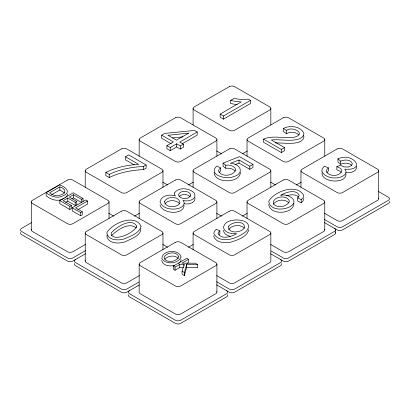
<?xml version="1.0" encoding="UTF-8"?>
<svg xmlns="http://www.w3.org/2000/svg" width="410" height="410" viewBox="0 0 410 410"><rect width="100%" height="100%" fill="white"/><g stroke="black" fill="none" stroke-linecap="round" stroke-linejoin="round"><path stroke-width="0.61" d="M67.506 193.909L67.148 195.616L65.631 197.307M248.773 229.631C246.989 237.457 236.852 240.132 230.097 242.361C224.47 243.335 216.27 242.664 213.82 236.621L213.969 235.468M214.133 172.595C214.722 183.818 239.983 183.393 240.429 172.369M303.702 198.522L303.149 200.782L301.212 202.776L297.66 201.023L297.66 197.912L299.244 195.555C296.153 188.59 285.688 192.326 280.717 195.288C287.451 193.248 300.55 200.603 290.08 206.64C283.628 210.361 270.221 210.673 268.714 201.433C273.962 191.455 296.83 182.952 303.702 195.411L303.149 197.671L301.212 199.665L301.212 202.776M321.993 172.748C321.312 182.778 346.46 184.31 346.004 173.948M184.423 275.643L184.423 272.527L186.54 264.486L197.661 264.599L197.661 267.715L186.54 267.602L184.423 275.643L182.071 274.28L182.071 271.169L184.095 264.455L179.734 264.424L175.06 267.12L173.276 266.09L173.276 269.206L175.06 270.236L179.734 267.535L183.47 267.566M228.508 229.723C231.809 224.977 240.286 223.968 244.416 228.18M107.328 235.032L106.82 235.924C108.096 244.329 120.294 244.017 126.413 241.244C131.656 238.451 140.835 235.776 140.902 228.631M164.779 203.985C168.09 199.562 175.695 199.649 179.442 203.473M180.077 262.195L180.902 260.811L181.005 259.433M111.561 235.596C117.101 230.138 128.699 221.661 136.258 227.929M273.47 203.995C271.676 196.252 287.692 194.166 289.409 201.402C287.02 206.968 277.56 208.541 273.47 203.995C276.986 199.47 284.853 198.686 288.922 202.832M326.867 172.62L328.4 170.98L328.4 167.864L324.643 166.209C316.356 172.333 328.835 178.519 334.591 177.889C339.003 178.555 349.694 174.819 344.754 169.171C367.591 170.903 352.559 151.48 337.948 158.911L337.948 162.027L340.669 164.277C344.205 162.719 348.936 162.514 351.836 165.44M219.063 172.543L220.565 171.021L220.565 167.91L216.793 166.071C207.137 174.788 226.786 179.954 232.885 176.833C245.036 174.014 240.803 163.411 230.312 163.339L239.015 159.997L249.777 166.209L252.939 164.384L252.939 167.495L249.777 169.325L239.015 163.108L234.956 164.671M178.965 196.585C181.897 193.617 187.39 193.833 190.281 196.749M328.4 167.864L326.867 169.504L326.283 171.329C328.697 176.971 339.839 176.772 341.837 170.898C341.525 168.428 338.88 167.429 336.825 166.716L336.825 169.832L339.526 170.97L341.228 172.354M219.827 230.933L218.571 232.239L218.115 233.705C221.533 239.532 230.112 237.031 235.027 234.535C239.804 232.634 231.276 234.366 230.148 233.218C226.233 232.665 221.359 228.472 224.675 224.49C229.467 216.705 255.917 219.001 246.533 231.066C238.702 237.949 220.529 245.252 213.82 233.505L214.394 231.25L216.352 229.262L219.827 230.933L219.827 234.043L219.13 234.684M220.565 167.91L219.063 169.433L218.54 171.149C221.482 177.479 233.459 176.049 235.822 169.837C234.858 165.619 229.451 164.779 225.766 165.158L223.066 163.129L239.527 156.64L252.939 164.384M164.764 259.11C168.228 255.794 174.778 254.625 178.258 258.454M178.657 263.466L179.447 262.861M46.156 192.7L59.64 184.915C65.897 187.016 71.688 192.505 62.668 195.949C57.093 198.891 50.753 196.216 46.156 192.7L46.156 195.816C51.106 199.885 58.379 202.14 64.119 198.317M59.834 186.863L49.533 192.813C52.741 195.232 57.093 196.974 60.921 194.837C67.132 192.941 65.108 188.251 59.834 186.863L59.834 189.979L51.701 194.673M171.252 143.808L161.678 138.278L161.678 135.167L164.712 133.414L194.494 130.426L197.2 131.989L197.2 135.105L182.455 143.618M125.496 156.748L128.678 154.908L146.134 164.989L146.134 168.1L143.556 169.586C131.794 170.16 119.874 172.323 109.234 177.535L105.831 175.567L105.831 172.456C115.994 167.331 127.397 165.015 138.703 164.369L125.496 156.748L125.496 159.859L134.301 164.943M230.625 100.394L233.828 98.543L241.849 99.522L248.393 99.138L250.53 100.373L250.53 103.484L223.45 119.12L220.139 117.209L220.139 114.093L241.239 101.911L235.822 101.419L230.625 100.394L230.625 103.504L237.159 104.714M65.723 202.33L67.763 201.151L75.225 205.456L76.803 204.544L76.803 201.428L75.225 202.345L67.763 198.035L63.176 200.685L71.453 205.466L71.453 208.577L69.859 209.5L59.798 203.688L59.798 200.577L73.282 192.792L83.03 198.419L83.03 201.53M83.03 198.419L81.441 199.337L73.477 194.74L69.346 197.123L76.803 201.428M71.924 198.748L73.477 197.851L81.441 202.453L81.441 199.337M31.56 222.615L21.617 228.355A3.813 2.204 0 0 0 21.617 231.471L67.46 257.936A3.813 2.204 0 0 0 72.857 257.936L85.562 250.602M197.2 131.989L179.724 142.08L183.367 144.182L183.367 147.298L180.333 149.05L176.689 146.944L170.232 150.675L166.921 148.763L166.921 145.647L173.379 141.922L161.678 135.167M220.139 114.093L223.45 116.004L250.53 100.373M166.921 145.647L170.232 147.559L176.689 143.833L180.333 145.934L183.367 144.182M59.798 200.577L69.859 206.384L71.453 205.466M105.831 172.456L109.234 174.419C119.874 169.207 131.794 167.049 143.556 166.475L146.134 164.989M87.52 201.008L75.63 207.875L82.266 211.709L82.266 214.825L80.678 215.742L72.252 210.878L72.252 207.762L85.736 199.977L87.52 201.008L87.52 204.124L77.792 209.741M72.252 207.762L80.678 212.631L82.266 211.709M85.454 244.437L72.857 251.709A3.813 2.204 0 0 1 67.46 251.709L32.405 231.471A3.813 2.204 0 0 1 31.416 229.344M134.459 216.142L139.39 213.297M188.4 185.002L193.33 182.158M242.336 153.863L247.266 151.018M85.562 253.718L72.857 261.052A3.813 2.204 0 0 1 67.46 261.052L21.617 234.582A3.813 2.204 0 0 1 20.628 232.455M263.527 139.144L281.352 149.435L284.535 147.595L284.535 150.711L281.352 152.546L263.527 142.255L263.527 139.144C273.439 134.721 284.689 139.251 295.015 137.053C306.823 133.399 291.474 125.629 286.482 130.539L283.428 128.371C290.044 125.06 301.007 126.111 303.979 133.716C303.067 139.241 296.133 139.979 291.571 140.189C284.817 140.507 278.047 139.282 271.307 139.959L284.535 147.595M139.39 275.576L126.792 282.849A3.813 2.204 0 0 1 121.401 282.849L86.341 262.61A3.813 2.204 0 0 1 85.352 260.483M188.4 247.281L193.33 244.437M242.336 216.142L247.266 213.297M296.271 185.002L301.201 182.158M138.944 282.059L126.792 289.076A3.813 2.204 0 0 1 121.401 289.076L75.553 262.61A3.813 2.204 0 0 1 75.553 259.494M139.431 284.894L126.792 292.192A3.813 2.204 0 0 1 121.401 292.192L75.553 265.721A3.813 2.204 0 0 1 74.564 263.594M173.276 266.09L186.76 258.305L188.544 259.335L188.544 262.451L187.001 263.343M188.544 259.335L181.861 263.194L195.242 263.199L197.661 264.599M283.428 128.371L283.428 131.487L286.482 133.655C290.3 131.472 295.641 131.718 298.834 134.895M336.825 166.716L340.1 165.25L344.139 166.901L348.28 167.049L351.355 165.614L352.385 163.703C350.755 159.208 344.328 159.485 340.669 161.166L337.948 158.911M286.421 195.816C290.367 194.555 295.656 193.858 298.803 197.184M174.516 265.378C170.114 266.608 162.616 265.859 161.658 260.442M172.338 137.95L182.952 136.848M223.066 163.129L223.066 166.245L225.766 168.269C229.093 167.905 232.813 168.577 235.171 171.124M275.1 142.854C281.521 142.921 287.948 143.69 294.359 143.116C298.137 142.665 303.492 141.337 303.979 136.827L303.559 135.474M345.994 172.497C350.022 173.281 357.356 171.672 356.495 166.347M184.223 203.698C188.328 204.733 195.816 202.996 194.955 197.63M230.148 236.334C227.196 235.617 223.645 233.782 223.506 230.348M297.66 197.912L301.212 199.665M378.44 191.475L388.383 197.215A3.813 2.204 0 0 1 388.383 200.331L342.54 226.797A3.813 2.204 0 0 1 337.143 226.797L324.438 219.463M216.67 151.018L221.6 153.863M270.61 182.158L275.54 185.002M324.546 213.297L337.143 220.57A3.813 2.204 0 0 0 342.54 220.57L377.595 200.331A3.813 2.204 0 0 0 378.584 198.204M324.438 222.579L337.143 229.913A3.813 2.204 0 0 0 342.54 229.913L388.383 203.442A3.813 2.204 0 0 0 389.372 201.315M162.734 182.158L167.664 185.002M216.67 213.297L221.6 216.142M270.61 244.437L283.207 251.709A3.813 2.204 0 0 0 288.599 251.709L323.659 231.471A3.813 2.204 0 0 0 324.648 229.344M271.056 250.92L283.207 257.936A3.813 2.204 0 0 0 288.599 257.936L334.447 231.471A3.813 2.204 0 0 0 334.447 228.355M270.569 253.754L283.207 261.052A3.813 2.204 0 0 0 288.599 261.052L334.447 234.582A3.813 2.204 0 0 0 335.436 232.455M108.799 213.297L113.729 216.142M162.734 244.437L167.664 247.281M216.67 275.576L229.272 282.849A3.813 2.204 0 0 0 234.663 282.849L269.724 262.61A3.813 2.204 0 0 0 270.841 261.052L270.841 233.023M59.834 189.979L64.703 193.105M216.567 281.742L229.272 289.076A3.813 2.204 0 0 0 234.663 289.076L280.512 262.61A3.813 2.204 0 0 0 280.512 259.494M216.567 284.858L229.272 292.192A3.813 2.204 0 0 0 234.663 292.192L280.512 265.721A3.813 2.204 0 0 0 281.496 263.594M182.071 271.169L184.423 272.527M160.013 204.856C161.765 213.815 183.89 215.609 184.085 205.22M293.847 203.473C293.729 214.322 269.995 215.629 268.714 204.544M378.712 170.744L378.712 198.773M340.669 161.166L340.669 164.277M335.564 229.913L335.564 233.023M324.776 139.605L324.776 156.169M324.776 201.884L324.776 229.913M300.966 170.744L300.966 187.308M286.482 130.539L286.482 133.655M281.352 149.435L281.352 152.546M270.841 108.465L270.841 125.029M270.841 170.744L270.841 187.308M249.777 166.209L249.777 169.325M247.03 139.605L247.03 156.169M247.03 201.884L247.03 218.448M239.015 159.997L239.015 163.108M225.766 165.158L225.766 168.269M223.45 116.004L223.45 119.12M216.905 139.605L216.905 156.169M216.905 201.884L216.905 218.448M216.905 264.163L216.905 292.192M193.095 108.465L193.095 125.029M193.095 170.744L193.095 187.308M193.095 233.023L193.095 249.587M186.54 264.486L186.54 267.602M184.095 264.455L184.095 265.7M180.333 145.934L180.333 149.05M179.734 264.424L179.734 267.535M176.689 143.833L176.689 146.944M175.06 267.12L175.06 270.236M170.232 147.559L170.232 150.675M162.97 170.744L162.97 187.308M162.97 233.023L162.97 249.587M143.556 166.475L143.556 169.586M139.159 139.605L139.159 156.169M139.159 201.884L139.159 218.448M139.159 264.163L139.159 292.192A3.813 2.204 0 0 0 140.276 293.75L175.337 313.988A3.813 2.204 0 0 0 180.728 313.988L215.788 293.75A3.813 2.204 0 0 0 216.772 291.623M109.234 174.419L109.234 177.535M109.034 201.884L109.034 218.448M85.224 170.744L85.224 187.308M85.224 233.023L85.224 261.052M80.678 212.631L80.678 215.742M75.225 202.345L75.225 205.456M73.477 194.74L73.477 197.851M69.859 206.384L69.859 209.5M67.763 198.035L67.763 201.151M31.288 201.884L31.288 229.913M226.576 290.634A3.813 2.204 0 0 1 226.576 293.75L180.728 320.215A3.813 2.204 0 0 1 175.337 320.215L129.488 293.75A3.813 2.204 0 0 1 129.488 290.634M227.56 294.734A3.813 2.204 0 0 1 226.576 296.861L180.728 323.331A3.813 2.204 0 0 1 175.337 323.331L129.488 296.861A3.813 2.204 0 0 1 128.504 294.734M174.516 192.941L174.568 194.483L175.418 195.944C170.058 194.058 161.335 195.262 160.013 201.74C162.088 208.593 171.226 209.92 177.366 208.716C181.071 208.26 186.668 204.17 182.978 200.311C187.642 202.361 197.968 199.27 194.161 192.92C189.251 188.046 178.76 186.688 174.516 192.941M141.055 226.269C139.282 233.638 130.226 236.252 124.066 238.953C118.346 240.813 107.64 240.352 106.82 232.813C111.802 223.506 134.803 213.169 141.055 226.269M136.704 226.161L136.597 227.125C131.748 232.941 124.04 236.985 116.45 237.385C114.088 237.262 110.408 235.868 111.238 232.906C115.861 227.494 131.518 216.9 136.704 226.161M164.548 201.453C165.158 208.106 177.053 208.285 179.893 203.001C179.759 196.108 167.198 195.729 164.548 201.453M190.778 195.011C189.287 199.967 180.026 199.619 178.473 194.842C180.01 189.938 189.276 190.209 190.778 195.011M181.061 257.008C178.207 264.004 166.111 264.916 161.888 258.72C161.678 250.049 179.129 248.747 181.061 257.008M228.508 226.612C228.191 234.264 241.644 232.824 244.473 227.714C245.477 220.037 231.045 221.605 228.508 226.612M178.663 256.87C176.433 262.113 165.988 263.563 164.005 257.618C165.963 252.283 177.028 250.7 178.663 256.87M67.46 180.087L32.405 200.331A3.813 2.204 0 0 0 32.405 203.442L67.46 223.686A3.813 2.204 0 0 0 72.857 223.686L107.917 203.442A3.813 2.204 0 0 0 107.917 200.331L72.857 180.087A3.813 2.204 0 0 0 67.46 180.087M121.401 148.948L86.341 169.186A3.813 2.204 0 0 0 86.341 172.302L121.401 192.546A3.813 2.204 0 0 0 126.792 192.546L161.853 172.302A3.813 2.204 0 0 0 161.853 169.186L126.792 148.948A3.813 2.204 0 0 0 121.401 148.948M175.337 117.808L140.276 138.047A3.813 2.204 0 0 0 140.276 141.163L175.337 161.402A3.813 2.204 0 0 0 180.728 161.402L215.788 141.163A3.813 2.204 0 0 0 215.788 138.047L180.728 117.808A3.813 2.204 0 0 0 175.337 117.808M229.272 86.669L194.212 106.907A3.813 2.204 0 0 0 194.212 110.023L229.272 130.262A3.813 2.204 0 0 0 234.663 130.262L269.724 110.023A3.813 2.204 0 0 0 269.724 106.907L234.663 86.669A3.813 2.204 0 0 0 229.272 86.669M188.574 133.148L176.413 140.169L167.972 135.29L188.574 133.148M121.401 211.227L86.341 231.471A3.813 2.204 0 0 0 86.341 234.582L121.401 254.825A3.813 2.204 0 0 0 126.792 254.825L161.853 234.582A3.813 2.204 0 0 0 161.853 231.471L126.792 211.227A3.813 2.204 0 0 0 121.401 211.227M175.337 180.087L140.276 200.331A3.813 2.204 0 0 0 140.276 203.442L175.337 223.686A3.813 2.204 0 0 0 180.728 223.686L215.788 203.442A3.813 2.204 0 0 0 215.788 200.331L180.728 180.087A3.813 2.204 0 0 0 175.337 180.087M229.272 148.948L194.212 169.186A3.813 2.204 0 0 0 194.212 172.302L229.272 192.546A3.813 2.204 0 0 0 234.663 192.546L269.724 172.302A3.813 2.204 0 0 0 269.724 169.186L234.663 148.948A3.813 2.204 0 0 0 229.272 148.948M283.207 117.808L248.147 138.047A3.813 2.204 0 0 0 248.147 141.163L283.207 161.402A3.813 2.204 0 0 0 288.599 161.402L323.659 141.163A3.813 2.204 0 0 0 323.659 138.047L288.599 117.808A3.813 2.204 0 0 0 283.207 117.808M175.337 242.366L140.276 262.61A3.813 2.204 0 0 0 140.276 265.721L175.337 285.965A3.813 2.204 0 0 0 180.728 285.965L215.788 265.721A3.813 2.204 0 0 0 215.788 262.61L180.728 242.366A3.813 2.204 0 0 0 175.337 242.366M229.272 211.227L194.212 231.471A3.813 2.204 0 0 0 194.212 234.582L229.272 254.825A3.813 2.204 0 0 0 234.663 254.825L269.724 234.582A3.813 2.204 0 0 0 269.724 231.471L234.663 211.227A3.813 2.204 0 0 0 229.272 211.227M283.207 180.087L248.147 200.331A3.813 2.204 0 0 0 248.147 203.442L283.207 223.686A3.813 2.204 0 0 0 288.599 223.686L323.659 203.442A3.813 2.204 0 0 0 323.659 200.331L288.599 180.087A3.813 2.204 0 0 0 283.207 180.087M337.143 148.948L302.083 169.186A3.813 2.204 0 0 0 302.083 172.302L337.143 192.546A3.813 2.204 0 0 0 342.54 192.546L377.595 172.302A3.813 2.204 0 0 0 377.595 169.186L342.54 148.948A3.813 2.204 0 0 0 337.143 148.948"/></g></svg>
